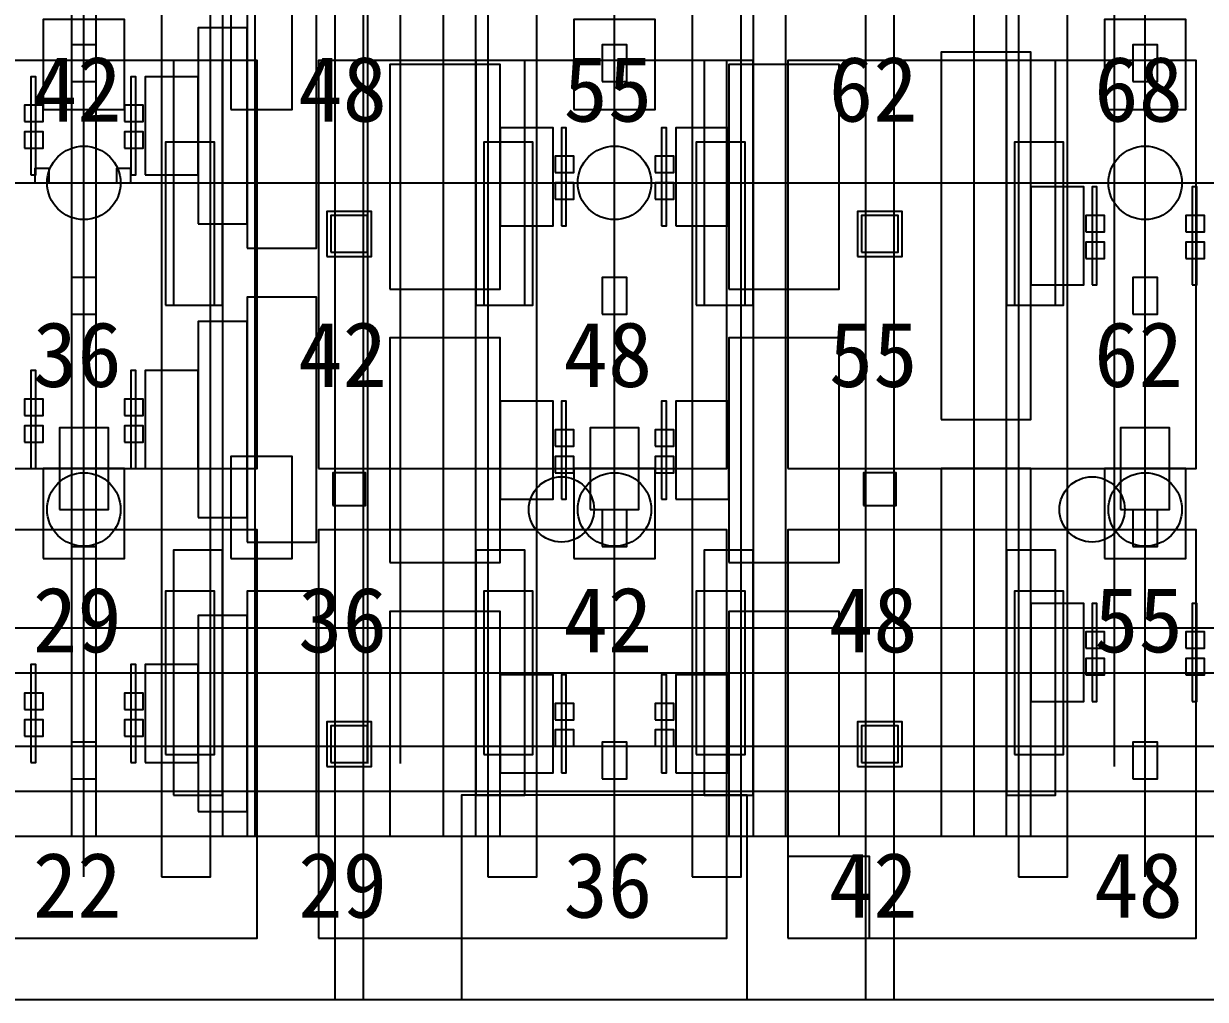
# Model space of a CAD drawing. Header units: metres. Extents: x -1640 to 1560, y -268 to 2338.
# Drawn here: x 110.28 to 139.22, y 1569 to 1592.9 of the extents above; entities that cross this region are included whole.
import ezdxf

# ---------------------------------------------------------------- set-up
doc = ezdxf.new("R2010")
doc.units = ezdxf.units.M
for name, color, linetype in [('1F_CHL', 4, 'Continuous'), ('1F_EHS_GAS_DETECTOR', 6, 'Continuous'), ('1F_PUMP', 2, 'Continuous'), ('1F_SCR', 3, 'Continuous'), ('1F_STRUCT_COLUMN', 8, 'Continuous'), ('1F_ZONE', 3, 'Continuous'), ('2F_CSF_LATERAL_RACK_CONCEPT', 9, 'Continuous'), ('2F_EHS_GAS_DETECTOR', 6, 'Continuous'), ('2F_RFG', 5, 'Continuous'), ('2F_STRUCT_COLUMN', 8, 'Continuous'), ('2F_VMB', 6, 'Continuous'), ('2F_ZONE', 3, 'Continuous'), ('3F_CLEANROOM_OVERHEAD_PIPE_DUCT_CONCEPT', 9, 'Continuous'), ('3F_CMP', 5, 'Continuous'), ('3F_EHS_EGRESS_DIST_M', 2, 'Continuous'), ('3F_EHS_SAFETY_SHOWER_EYEWASH_CONCEPT', 3, 'Continuous'), ('3F_ETCH', 2, 'Continuous'), ('3F_FOUP', 5, 'Continuous'), ('3F_OHT', 9, 'Continuous'), ('3F_OHTV', 1, 'Continuous'), ('3F_STRUCT_COLUMN', 8, 'Continuous'), ('3F_TBAR', 6, 'Continuous'), ('3F_WET', 6, 'Continuous'), ('3F_ZONE', 3, 'Continuous'), ('4F_FFU', 1, 'Continuous'), ('4F_STRUCT_PLENUM_TRUSS_CONCEPT', 9, 'Continuous'), ('4F_ZONE', 3, 'Continuous'), ('5F_CHL', 4, 'Continuous'), ('5F_EHS_GAS_DETECTOR', 6, 'Continuous'), ('5F_PUMP', 2, 'Continuous'), ('5F_SCR', 3, 'Continuous'), ('5F_STRUCT_COLUMN', 8, 'Continuous'), ('5F_ZONE', 3, 'Continuous'), ('6F_CSF_LATERAL_RACK_CONCEPT', 9, 'Continuous'), ('6F_EHS_GAS_DETECTOR', 6, 'Continuous'), ('6F_RFG', 5, 'Continuous'), ('6F_STRUCT_COLUMN', 8, 'Continuous'), ('6F_VMB', 6, 'Continuous'), ('6F_ZONE', 3, 'Continuous'), ('7F_CLEANROOM_OVERHEAD_PIPE_DUCT_CONCEPT', 9, 'Continuous'), ('7F_CMP', 5, 'Continuous'), ('7F_EHS_EGRESS_DIST_M', 2, 'Continuous'), ('7F_EHS_SAFETY_SHOWER_EYEWASH_CONCEPT', 3, 'Continuous'), ('7F_ETCH', 2, 'Continuous'), ('7F_FOUP', 5, 'Continuous'), ('7F_OHT', 9, 'Continuous'), ('7F_OHTV', 1, 'Continuous'), ('7F_STRUCT_COLUMN', 8, 'Continuous'), ('7F_TBAR', 6, 'Continuous'), ('7F_WET', 6, 'Continuous'), ('7F_ZONE', 3, 'Continuous'), ('8F_FFU', 1, 'Continuous'), ('8F_STRUCT_PLENUM_TRUSS_CONCEPT', 9, 'Continuous'), ('8F_ZONE', 3, 'Continuous'), ('EHS_GAS_SUPPLY', 3, 'Continuous'), ('EHS_PROCESS_EXHAUST', 1, 'Continuous'), ('EHS_TREATED_EXHAUST', 30, 'Continuous'), ('RF_RSC', 4, 'Continuous'), ('RF_STACK', 2, 'Continuous'), ('UTIL_ELEC.LV_CONCEPT', 2, 'Continuous'), ('UTIL_GAS.SPEC_CONCEPT', 3, 'Continuous'), ('UTIL_PCW.R_CONCEPT', 1, 'Continuous'), ('UTIL_PCW.S_CONCEPT', 6, 'Continuous'), ('UTIL_UPW.R_CONCEPT', 2, 'Continuous'), ('UTIL_UPW.S_CONCEPT', 1, 'Continuous'), ('UTIL_WW.AA_CONCEPT', 3, 'Continuous'), ('UTIL_WW.F_CONCEPT', 2, 'Continuous'), ('UTIL_WW.ORG_CONCEPT', 4, 'Continuous')]:
    doc.layers.add(name, color=color, linetype=linetype)

msp = doc.modelspace()

# ---------------------------------------------------------------- linework, layer by layer
at = {"layer": '1F_CHL'}
for points in [[(115.35, 1590.8), (116.85, 1590.8), (116.85, 1593.3), (115.35, 1593.3)], [(115.35, 1579.8), (116.85, 1579.8), (116.85, 1582.3), (115.35, 1582.3)]]:
    msp.add_lwpolyline(points, close=True, dxfattribs=at)
at = {"layer": '1F_EHS_GAS_DETECTOR'}
for centre in [(111.75, 1581), (124.75, 1581), (137.75, 1581)]:
    msp.add_circle(centre, 0.9, dxfattribs=at)
at = {"layer": '1F_PUMP'}
for points in [[(113.75, 1586), (114.95, 1586), (114.95, 1590), (113.75, 1590)], [(121.55, 1586), (122.75, 1586), (122.75, 1590), (121.55, 1590)], [(126.75, 1586), (127.95, 1586), (127.95, 1590), (126.75, 1590)], [(134.55, 1586), (135.75, 1586), (135.75, 1590), (134.55, 1590)], [(113.75, 1575), (114.95, 1575), (114.95, 1579), (113.75, 1579)], [(121.55, 1575), (122.75, 1575), (122.75, 1579), (121.55, 1579)], [(126.75, 1575), (127.95, 1575), (127.95, 1579), (126.75, 1579)], [(134.55, 1575), (135.75, 1575), (135.75, 1579), (134.55, 1579)]]:
    msp.add_lwpolyline(points, close=True, dxfattribs=at)
at = {"layer": '1F_SCR'}
for points in [[(110.75, 1590.8), (112.75, 1590.8), (112.75, 1593), (110.75, 1593)], [(123.75, 1590.8), (125.75, 1590.8), (125.75, 1593), (123.75, 1593)], [(136.75, 1590.8), (138.75, 1590.8), (138.75, 1593), (136.75, 1593)], [(110.75, 1579.8), (112.75, 1579.8), (112.75, 1582), (110.75, 1582)], [(123.75, 1579.8), (125.75, 1579.8), (125.75, 1582), (123.75, 1582)], [(136.75, 1579.8), (138.75, 1579.8), (138.75, 1582), (136.75, 1582)]]:
    msp.add_lwpolyline(points, close=True, dxfattribs=at)
at = {"layer": '1F_STRUCT_COLUMN'}
for points in [[(117.7, 1587.2), (118.8, 1587.2), (118.8, 1588.3), (117.7, 1588.3)], [(130.7, 1587.2), (131.8, 1587.2), (131.8, 1588.3), (130.7, 1588.3)], [(117.7, 1574.7), (118.8, 1574.7), (118.8, 1575.8), (117.7, 1575.8)], [(130.7, 1574.7), (131.8, 1574.7), (131.8, 1575.8), (130.7, 1575.8)]]:
    msp.add_lwpolyline(points, close=True, dxfattribs=at)
at = {"layer": '1F_ZONE'}
msp.add_lwpolyline([(-33.5, 1569), (192, 1569), (192, 1723), (-33.5, 1723)], close=True, dxfattribs=at)
at = {"layer": '2F_CSF_LATERAL_RACK_CONCEPT'}
for points in [[(115.15, 1573), (115.95, 1573), (115.95, 1719), (115.15, 1719)], [(120.55, 1573), (121.35, 1573), (121.35, 1719), (120.55, 1719)], [(128.15, 1573), (128.95, 1573), (128.95, 1719), (128.15, 1719)], [(133.55, 1573), (134.35, 1573), (134.35, 1719), (133.55, 1719)]]:
    msp.add_lwpolyline(points, close=True, dxfattribs=at)
at = {"layer": '2F_EHS_GAS_DETECTOR'}
for centre in [(111.75, 1589), (124.75, 1589), (137.75, 1589)]:
    msp.add_circle(centre, 0.9, dxfattribs=at)
at = {"layer": '2F_RFG'}
for points in [[(113.95, 1586), (115.15, 1586), (115.15, 1592), (113.95, 1592)], [(121.35, 1586), (122.55, 1586), (122.55, 1592), (121.35, 1592)], [(126.95, 1586), (128.15, 1586), (128.15, 1592), (126.95, 1592)], [(134.35, 1586), (135.55, 1586), (135.55, 1592), (134.35, 1592)], [(113.95, 1574), (115.15, 1574), (115.15, 1580), (113.95, 1580)], [(121.35, 1574), (122.55, 1574), (122.55, 1580), (121.35, 1580)], [(126.95, 1574), (128.15, 1574), (128.15, 1580), (126.95, 1580)], [(134.35, 1574), (135.55, 1574), (135.55, 1580), (134.35, 1580)]]:
    msp.add_lwpolyline(points, close=True, dxfattribs=at)
at = {"layer": '2F_STRUCT_COLUMN'}
for points in [[(117.8, 1587.3), (118.7, 1587.3), (118.7, 1588.2), (117.8, 1588.2)], [(130.8, 1587.3), (131.7, 1587.3), (131.7, 1588.2), (130.8, 1588.2)], [(117.8, 1574.8), (118.7, 1574.8), (118.7, 1575.7), (117.8, 1575.7)], [(130.8, 1574.8), (131.7, 1574.8), (131.7, 1575.7), (130.8, 1575.7)]]:
    msp.add_lwpolyline(points, close=True, dxfattribs=at)
at = {"layer": '2F_VMB'}
for points in [[(111.15, 1581), (112.35, 1581), (112.35, 1583), (111.15, 1583)], [(124.15, 1581), (125.35, 1581), (125.35, 1583), (124.15, 1583)], [(137.15, 1581), (138.35, 1581), (138.35, 1583), (137.15, 1583)]]:
    msp.add_lwpolyline(points, close=True, dxfattribs=at)
at = {"layer": '2F_ZONE'}
msp.add_lwpolyline([(-33.5, 1569), (192, 1569), (192, 1723), (-33.5, 1723)], close=True, dxfattribs=at)
at = {"layer": '3F_CLEANROOM_OVERHEAD_PIPE_DUCT_CONCEPT'}
for points in [[(113.65, 1572), (114.85, 1572), (114.85, 1720), (113.65, 1720)], [(121.65, 1572), (122.85, 1572), (122.85, 1720), (121.65, 1720)], [(126.65, 1572), (127.85, 1572), (127.85, 1720), (126.65, 1720)], [(134.65, 1572), (135.85, 1572), (135.85, 1720), (134.65, 1720)]]:
    msp.add_lwpolyline(points, close=True, dxfattribs=at)
at = {"layer": '3F_CMP'}
for points in [[(119.25, 1586.4), (121.95, 1586.4), (121.95, 1591.9), (119.25, 1591.9)], [(127.55, 1586.4), (130.25, 1586.4), (130.25, 1591.9), (127.55, 1591.9)], [(121.95, 1587.95), (123.25, 1587.95), (123.25, 1590.35), (121.95, 1590.35)], [(126.25, 1587.95), (127.55, 1587.95), (127.55, 1590.35), (126.25, 1590.35)], [(119.25, 1579.7), (121.95, 1579.7), (121.95, 1585.2), (119.25, 1585.2)], [(127.55, 1579.7), (130.25, 1579.7), (130.25, 1585.2), (127.55, 1585.2)], [(121.95, 1581.25), (123.25, 1581.25), (123.25, 1583.65), (121.95, 1583.65)], [(126.25, 1581.25), (127.55, 1581.25), (127.55, 1583.65), (126.25, 1583.65)], [(119.25, 1573), (121.95, 1573), (121.95, 1578.5), (119.25, 1578.5)], [(127.55, 1573), (130.25, 1573), (130.25, 1578.5), (127.55, 1578.5)], [(121.95, 1574.55), (123.25, 1574.55), (123.25, 1576.95), (121.95, 1576.95)], [(126.25, 1574.55), (127.55, 1574.55), (127.55, 1576.95), (126.25, 1576.95)]]:
    msp.add_lwpolyline(points, close=True, dxfattribs=at)
at = {"layer": '3F_EHS_SAFETY_SHOWER_EYEWASH_CONCEPT'}
for centre in [(123.45, 1581), (136.45, 1581)]:
    msp.add_circle(centre, 0.8, dxfattribs=at)
at = {"layer": '3F_ETCH'}
for points in [[(115.75, 1587.4), (117.45, 1587.4), (117.45, 1593.4), (115.75, 1593.4)], [(114.55, 1588), (115.75, 1588), (115.75, 1592.8), (114.55, 1592.8)], [(113.25, 1589.2), (114.55, 1589.2), (114.55, 1591.6), (113.25, 1591.6)], [(115.75, 1580.2), (117.45, 1580.2), (117.45, 1586.2), (115.75, 1586.2)], [(114.55, 1580.8), (115.75, 1580.8), (115.75, 1585.6), (114.55, 1585.6)], [(113.25, 1582), (114.55, 1582), (114.55, 1584.4), (113.25, 1584.4)], [(115.75, 1573), (117.45, 1573), (117.45, 1579), (115.75, 1579)], [(114.55, 1573.6), (115.75, 1573.6), (115.75, 1578.4), (114.55, 1578.4)], [(113.25, 1574.8), (114.55, 1574.8), (114.55, 1577.2), (113.25, 1577.2)]]:
    msp.add_lwpolyline(points, close=True, dxfattribs=at)
at = {"layer": '3F_FOUP'}
for points in [[(110.3, 1590.5), (110.75, 1590.5), (110.75, 1590.9), (110.3, 1590.9)], [(112.75, 1590.5), (113.2, 1590.5), (113.2, 1590.9), (112.75, 1590.9)], [(110.3, 1589.85), (110.75, 1589.85), (110.75, 1590.25), (110.3, 1590.25)], [(112.75, 1589.85), (113.2, 1589.85), (113.2, 1590.25), (112.75, 1590.25)], [(123.3, 1589.25), (123.75, 1589.25), (123.75, 1589.65), (123.3, 1589.65)], [(125.75, 1589.25), (126.2, 1589.25), (126.2, 1589.65), (125.75, 1589.65)], [(123.3, 1588.6), (123.75, 1588.6), (123.75, 1589), (123.3, 1589)], [(125.75, 1588.6), (126.2, 1588.6), (126.2, 1589), (125.75, 1589)], [(136.3, 1587.8), (136.75, 1587.8), (136.75, 1588.2), (136.3, 1588.2)], [(138.75, 1587.8), (139.2, 1587.8), (139.2, 1588.2), (138.75, 1588.2)], [(136.3, 1587.15), (136.75, 1587.15), (136.75, 1587.55), (136.3, 1587.55)], [(138.75, 1587.15), (139.2, 1587.15), (139.2, 1587.55), (138.75, 1587.55)], [(110.3, 1583.3), (110.75, 1583.3), (110.75, 1583.7), (110.3, 1583.7)], [(112.75, 1583.3), (113.2, 1583.3), (113.2, 1583.7), (112.75, 1583.7)], [(110.3, 1582.65), (110.75, 1582.65), (110.75, 1583.05), (110.3, 1583.05)], [(112.75, 1582.65), (113.2, 1582.65), (113.2, 1583.05), (112.75, 1583.05)], [(123.3, 1582.55), (123.75, 1582.55), (123.75, 1582.95), (123.3, 1582.95)], [(125.75, 1582.55), (126.2, 1582.55), (126.2, 1582.95), (125.75, 1582.95)], [(123.3, 1581.9), (123.75, 1581.9), (123.75, 1582.3), (123.3, 1582.3)], [(125.75, 1581.9), (126.2, 1581.9), (126.2, 1582.3), (125.75, 1582.3)], [(136.3, 1577.6), (136.75, 1577.6), (136.75, 1578), (136.3, 1578)], [(138.75, 1577.6), (139.2, 1577.6), (139.2, 1578), (138.75, 1578)], [(136.3, 1576.95), (136.75, 1576.95), (136.75, 1577.35), (136.3, 1577.35)], [(138.75, 1576.95), (139.2, 1576.95), (139.2, 1577.35), (138.75, 1577.35)], [(110.3, 1576.1), (110.75, 1576.1), (110.75, 1576.5), (110.3, 1576.5)], [(112.75, 1576.1), (113.2, 1576.1), (113.2, 1576.5), (112.75, 1576.5)], [(123.3, 1575.85), (123.75, 1575.85), (123.75, 1576.25), (123.3, 1576.25)], [(125.75, 1575.85), (126.2, 1575.85), (126.2, 1576.25), (125.75, 1576.25)], [(110.3, 1575.45), (110.75, 1575.45), (110.75, 1575.85), (110.3, 1575.85)], [(112.75, 1575.45), (113.2, 1575.45), (113.2, 1575.85), (112.75, 1575.85)], [(123.3, 1575.2), (123.75, 1575.2), (123.75, 1575.6), (123.3, 1575.6)], [(125.75, 1575.2), (126.2, 1575.2), (126.2, 1575.6), (125.75, 1575.6)]]:
    msp.add_lwpolyline(points, close=True, dxfattribs=at)
at = {"layer": '3F_OHT'}
for p, q in [((111.75, 1572), (111.75, 1642)), ((124.75, 1572), (124.75, 1642)), ((137.75, 1572), (137.75, 1642))]:
    msp.add_line(p, q, dxfattribs=at)
at = {"layer": '3F_OHTV'}
for points in [[(111.45, 1591.48), (112.05, 1591.48), (112.05, 1592.38), (111.45, 1592.38)], [(124.45, 1591.48), (125.05, 1591.48), (125.05, 1592.38), (124.45, 1592.38)], [(137.45, 1591.48), (138.05, 1591.48), (138.05, 1592.38), (137.45, 1592.38)], [(111.45, 1585.78), (112.05, 1585.78), (112.05, 1586.68), (111.45, 1586.68)], [(124.45, 1585.78), (125.05, 1585.78), (125.05, 1586.68), (124.45, 1586.68)], [(137.45, 1585.78), (138.05, 1585.78), (138.05, 1586.68), (137.45, 1586.68)], [(111.45, 1580.09), (112.05, 1580.09), (112.05, 1580.99), (111.45, 1580.99)], [(124.45, 1580.09), (125.05, 1580.09), (125.05, 1580.99), (124.45, 1580.99)], [(137.45, 1580.09), (138.05, 1580.09), (138.05, 1580.99), (137.45, 1580.99)], [(111.45, 1574.4), (112.05, 1574.4), (112.05, 1575.3), (111.45, 1575.3)], [(124.45, 1574.4), (125.05, 1574.4), (125.05, 1575.3), (124.45, 1575.3)], [(137.45, 1574.4), (138.05, 1574.4), (138.05, 1575.3), (137.45, 1575.3)]]:
    msp.add_lwpolyline(points, close=True, dxfattribs=at)
at = {"layer": '3F_STRUCT_COLUMN'}
for points in [[(117.85, 1581.1), (118.65, 1581.1), (118.65, 1581.9), (117.85, 1581.9)], [(130.85, 1581.1), (131.65, 1581.1), (131.65, 1581.9), (130.85, 1581.9)]]:
    msp.add_lwpolyline(points, close=True, dxfattribs=at)
at = {"layer": '3F_TBAR'}
for points in [[(110.45, 1589.2), (110.57, 1589.2), (110.57, 1591.6), (110.45, 1591.6)], [(112.9, 1589.2), (113.02, 1589.2), (113.02, 1591.6), (112.9, 1591.6)], [(123.45, 1587.95), (123.57, 1587.95), (123.57, 1590.35), (123.45, 1590.35)], [(125.9, 1587.95), (126.02, 1587.95), (126.02, 1590.35), (125.9, 1590.35)], [(136.45, 1586.5), (136.57, 1586.5), (136.57, 1588.9), (136.45, 1588.9)], [(138.9, 1586.5), (139.02, 1586.5), (139.02, 1588.9), (138.9, 1588.9)], [(110.45, 1582), (110.57, 1582), (110.57, 1584.4), (110.45, 1584.4)], [(112.9, 1582), (113.02, 1582), (113.02, 1584.4), (112.9, 1584.4)], [(123.45, 1581.25), (123.57, 1581.25), (123.57, 1583.65), (123.45, 1583.65)], [(125.9, 1581.25), (126.02, 1581.25), (126.02, 1583.65), (125.9, 1583.65)], [(136.45, 1576.3), (136.57, 1576.3), (136.57, 1578.7), (136.45, 1578.7)], [(138.9, 1576.3), (139.02, 1576.3), (139.02, 1578.7), (138.9, 1578.7)], [(110.45, 1574.8), (110.57, 1574.8), (110.57, 1577.2), (110.45, 1577.2)], [(112.9, 1574.8), (113.02, 1574.8), (113.02, 1577.2), (112.9, 1577.2)], [(123.45, 1574.55), (123.57, 1574.55), (123.57, 1576.95), (123.45, 1576.95)], [(125.9, 1574.55), (126.02, 1574.55), (126.02, 1576.95), (125.9, 1576.95)]]:
    msp.add_lwpolyline(points, close=True, dxfattribs=at)
at = {"layer": '3F_WET'}
for points in [[(132.75, 1583.2), (134.95, 1583.2), (134.95, 1592.2), (132.75, 1592.2)], [(134.95, 1586.5), (136.25, 1586.5), (136.25, 1588.9), (134.95, 1588.9)], [(132.75, 1573), (134.95, 1573), (134.95, 1582), (132.75, 1582)], [(134.95, 1576.3), (136.25, 1576.3), (136.25, 1578.7), (134.95, 1578.7)]]:
    msp.add_lwpolyline(points, close=True, dxfattribs=at)
at = {"layer": '3F_ZONE'}
msp.add_lwpolyline([(-33.5, 1569), (192, 1569), (192, 1723), (-33.5, 1723)], close=True, dxfattribs=at)
at = {"layer": '4F_FFU'}
for points in [[(106, 1582), (116, 1582), (116, 1592), (106, 1592)], [(117.5, 1582), (127.5, 1582), (127.5, 1592), (117.5, 1592)], [(129, 1582), (139, 1582), (139, 1592), (129, 1592)], [(106, 1570.5), (116, 1570.5), (116, 1580.5), (106, 1580.5)], [(117.5, 1570.5), (127.5, 1570.5), (127.5, 1580.5), (117.5, 1580.5)], [(129, 1570.5), (139, 1570.5), (139, 1580.5), (129, 1580.5)]]:
    msp.add_lwpolyline(points, close=True, dxfattribs=at)
at = {"layer": '4F_STRUCT_PLENUM_TRUSS_CONCEPT'}
for points in [[(117.9, 1569), (118.6, 1569), (118.6, 1723), (117.9, 1723)], [(130.9, 1569), (131.6, 1569), (131.6, 1723), (130.9, 1723)]]:
    msp.add_lwpolyline(points, close=True, dxfattribs=at)
at = {"layer": '4F_ZONE'}
msp.add_lwpolyline([(-33.5, 1569), (192, 1569), (192, 1723), (-33.5, 1723)], close=True, dxfattribs=at)
at = {"layer": '5F_CHL'}
for points in [[(115.35, 1590.8), (116.85, 1590.8), (116.85, 1593.3), (115.35, 1593.3)], [(115.35, 1579.8), (116.85, 1579.8), (116.85, 1582.3), (115.35, 1582.3)]]:
    msp.add_lwpolyline(points, close=True, dxfattribs=at)
at = {"layer": '5F_EHS_GAS_DETECTOR'}
for centre in [(111.75, 1581), (124.75, 1581), (137.75, 1581)]:
    msp.add_circle(centre, 0.9, dxfattribs=at)
at = {"layer": '5F_PUMP'}
for points in [[(113.75, 1586), (114.95, 1586), (114.95, 1590), (113.75, 1590)], [(121.55, 1586), (122.75, 1586), (122.75, 1590), (121.55, 1590)], [(126.75, 1586), (127.95, 1586), (127.95, 1590), (126.75, 1590)], [(134.55, 1586), (135.75, 1586), (135.75, 1590), (134.55, 1590)], [(113.75, 1575), (114.95, 1575), (114.95, 1579), (113.75, 1579)], [(121.55, 1575), (122.75, 1575), (122.75, 1579), (121.55, 1579)], [(126.75, 1575), (127.95, 1575), (127.95, 1579), (126.75, 1579)], [(134.55, 1575), (135.75, 1575), (135.75, 1579), (134.55, 1579)]]:
    msp.add_lwpolyline(points, close=True, dxfattribs=at)
at = {"layer": '5F_SCR'}
for points in [[(110.75, 1590.8), (112.75, 1590.8), (112.75, 1593), (110.75, 1593)], [(123.75, 1590.8), (125.75, 1590.8), (125.75, 1593), (123.75, 1593)], [(136.75, 1590.8), (138.75, 1590.8), (138.75, 1593), (136.75, 1593)], [(110.75, 1579.8), (112.75, 1579.8), (112.75, 1582), (110.75, 1582)], [(123.75, 1579.8), (125.75, 1579.8), (125.75, 1582), (123.75, 1582)], [(136.75, 1579.8), (138.75, 1579.8), (138.75, 1582), (136.75, 1582)]]:
    msp.add_lwpolyline(points, close=True, dxfattribs=at)
at = {"layer": '5F_STRUCT_COLUMN'}
for points in [[(117.7, 1587.2), (118.8, 1587.2), (118.8, 1588.3), (117.7, 1588.3)], [(130.7, 1587.2), (131.8, 1587.2), (131.8, 1588.3), (130.7, 1588.3)], [(117.7, 1574.7), (118.8, 1574.7), (118.8, 1575.8), (117.7, 1575.8)], [(130.7, 1574.7), (131.8, 1574.7), (131.8, 1575.8), (130.7, 1575.8)]]:
    msp.add_lwpolyline(points, close=True, dxfattribs=at)
at = {"layer": '5F_ZONE'}
msp.add_lwpolyline([(-33.5, 1569), (192, 1569), (192, 1723), (-33.5, 1723)], close=True, dxfattribs=at)
at = {"layer": '6F_CSF_LATERAL_RACK_CONCEPT'}
for points in [[(115.15, 1573), (115.95, 1573), (115.95, 1719), (115.15, 1719)], [(120.55, 1573), (121.35, 1573), (121.35, 1719), (120.55, 1719)], [(128.15, 1573), (128.95, 1573), (128.95, 1719), (128.15, 1719)], [(133.55, 1573), (134.35, 1573), (134.35, 1719), (133.55, 1719)]]:
    msp.add_lwpolyline(points, close=True, dxfattribs=at)
at = {"layer": '6F_EHS_GAS_DETECTOR'}
for centre in [(111.75, 1589), (124.75, 1589), (137.75, 1589)]:
    msp.add_circle(centre, 0.9, dxfattribs=at)
at = {"layer": '6F_RFG'}
for points in [[(113.95, 1586), (115.15, 1586), (115.15, 1592), (113.95, 1592)], [(121.35, 1586), (122.55, 1586), (122.55, 1592), (121.35, 1592)], [(126.95, 1586), (128.15, 1586), (128.15, 1592), (126.95, 1592)], [(134.35, 1586), (135.55, 1586), (135.55, 1592), (134.35, 1592)], [(113.95, 1574), (115.15, 1574), (115.15, 1580), (113.95, 1580)], [(121.35, 1574), (122.55, 1574), (122.55, 1580), (121.35, 1580)], [(126.95, 1574), (128.15, 1574), (128.15, 1580), (126.95, 1580)], [(134.35, 1574), (135.55, 1574), (135.55, 1580), (134.35, 1580)]]:
    msp.add_lwpolyline(points, close=True, dxfattribs=at)
at = {"layer": '6F_STRUCT_COLUMN'}
for points in [[(117.8, 1587.3), (118.7, 1587.3), (118.7, 1588.2), (117.8, 1588.2)], [(130.8, 1587.3), (131.7, 1587.3), (131.7, 1588.2), (130.8, 1588.2)], [(117.8, 1574.8), (118.7, 1574.8), (118.7, 1575.7), (117.8, 1575.7)], [(130.8, 1574.8), (131.7, 1574.8), (131.7, 1575.7), (130.8, 1575.7)]]:
    msp.add_lwpolyline(points, close=True, dxfattribs=at)
at = {"layer": '6F_VMB'}
for points in [[(111.15, 1581), (112.35, 1581), (112.35, 1583), (111.15, 1583)], [(124.15, 1581), (125.35, 1581), (125.35, 1583), (124.15, 1583)], [(137.15, 1581), (138.35, 1581), (138.35, 1583), (137.15, 1583)]]:
    msp.add_lwpolyline(points, close=True, dxfattribs=at)
at = {"layer": '6F_ZONE'}
msp.add_lwpolyline([(-33.5, 1569), (192, 1569), (192, 1723), (-33.5, 1723)], close=True, dxfattribs=at)
at = {"layer": '7F_CLEANROOM_OVERHEAD_PIPE_DUCT_CONCEPT'}
for points in [[(113.65, 1572), (114.85, 1572), (114.85, 1720), (113.65, 1720)], [(121.65, 1572), (122.85, 1572), (122.85, 1720), (121.65, 1720)], [(126.65, 1572), (127.85, 1572), (127.85, 1720), (126.65, 1720)], [(134.65, 1572), (135.85, 1572), (135.85, 1720), (134.65, 1720)]]:
    msp.add_lwpolyline(points, close=True, dxfattribs=at)
at = {"layer": '7F_CMP'}
for points in [[(119.25, 1586.4), (121.95, 1586.4), (121.95, 1591.9), (119.25, 1591.9)], [(127.55, 1586.4), (130.25, 1586.4), (130.25, 1591.9), (127.55, 1591.9)], [(121.95, 1587.95), (123.25, 1587.95), (123.25, 1590.35), (121.95, 1590.35)], [(126.25, 1587.95), (127.55, 1587.95), (127.55, 1590.35), (126.25, 1590.35)], [(119.25, 1579.7), (121.95, 1579.7), (121.95, 1585.2), (119.25, 1585.2)], [(127.55, 1579.7), (130.25, 1579.7), (130.25, 1585.2), (127.55, 1585.2)], [(121.95, 1581.25), (123.25, 1581.25), (123.25, 1583.65), (121.95, 1583.65)], [(126.25, 1581.25), (127.55, 1581.25), (127.55, 1583.65), (126.25, 1583.65)], [(119.25, 1573), (121.95, 1573), (121.95, 1578.5), (119.25, 1578.5)], [(127.55, 1573), (130.25, 1573), (130.25, 1578.5), (127.55, 1578.5)], [(121.95, 1574.55), (123.25, 1574.55), (123.25, 1576.95), (121.95, 1576.95)], [(126.25, 1574.55), (127.55, 1574.55), (127.55, 1576.95), (126.25, 1576.95)]]:
    msp.add_lwpolyline(points, close=True, dxfattribs=at)
at = {"layer": '7F_EHS_SAFETY_SHOWER_EYEWASH_CONCEPT'}
for centre in [(123.45, 1581), (136.45, 1581)]:
    msp.add_circle(centre, 0.8, dxfattribs=at)
at = {"layer": '7F_ETCH'}
for points in [[(115.75, 1587.4), (117.45, 1587.4), (117.45, 1593.4), (115.75, 1593.4)], [(114.55, 1588), (115.75, 1588), (115.75, 1592.8), (114.55, 1592.8)], [(113.25, 1589.2), (114.55, 1589.2), (114.55, 1591.6), (113.25, 1591.6)], [(115.75, 1580.2), (117.45, 1580.2), (117.45, 1586.2), (115.75, 1586.2)], [(114.55, 1580.8), (115.75, 1580.8), (115.75, 1585.6), (114.55, 1585.6)], [(113.25, 1582), (114.55, 1582), (114.55, 1584.4), (113.25, 1584.4)], [(115.75, 1573), (117.45, 1573), (117.45, 1579), (115.75, 1579)], [(114.55, 1573.6), (115.75, 1573.6), (115.75, 1578.4), (114.55, 1578.4)], [(113.25, 1574.8), (114.55, 1574.8), (114.55, 1577.2), (113.25, 1577.2)]]:
    msp.add_lwpolyline(points, close=True, dxfattribs=at)
at = {"layer": '7F_FOUP'}
for points in [[(110.3, 1590.5), (110.75, 1590.5), (110.75, 1590.9), (110.3, 1590.9)], [(112.75, 1590.5), (113.2, 1590.5), (113.2, 1590.9), (112.75, 1590.9)], [(110.3, 1589.85), (110.75, 1589.85), (110.75, 1590.25), (110.3, 1590.25)], [(112.75, 1589.85), (113.2, 1589.85), (113.2, 1590.25), (112.75, 1590.25)], [(123.3, 1589.25), (123.75, 1589.25), (123.75, 1589.65), (123.3, 1589.65)], [(125.75, 1589.25), (126.2, 1589.25), (126.2, 1589.65), (125.75, 1589.65)], [(123.3, 1588.6), (123.75, 1588.6), (123.75, 1589), (123.3, 1589)], [(125.75, 1588.6), (126.2, 1588.6), (126.2, 1589), (125.75, 1589)], [(136.3, 1587.8), (136.75, 1587.8), (136.75, 1588.2), (136.3, 1588.2)], [(138.75, 1587.8), (139.2, 1587.8), (139.2, 1588.2), (138.75, 1588.2)], [(136.3, 1587.15), (136.75, 1587.15), (136.75, 1587.55), (136.3, 1587.55)], [(138.75, 1587.15), (139.2, 1587.15), (139.2, 1587.55), (138.75, 1587.55)], [(110.3, 1583.3), (110.75, 1583.3), (110.75, 1583.7), (110.3, 1583.7)], [(112.75, 1583.3), (113.2, 1583.3), (113.2, 1583.7), (112.75, 1583.7)], [(110.3, 1582.65), (110.75, 1582.65), (110.75, 1583.05), (110.3, 1583.05)], [(112.75, 1582.65), (113.2, 1582.65), (113.2, 1583.05), (112.75, 1583.05)], [(123.3, 1582.55), (123.75, 1582.55), (123.75, 1582.95), (123.3, 1582.95)], [(125.75, 1582.55), (126.2, 1582.55), (126.2, 1582.95), (125.75, 1582.95)], [(123.3, 1581.9), (123.75, 1581.9), (123.75, 1582.3), (123.3, 1582.3)], [(125.75, 1581.9), (126.2, 1581.9), (126.2, 1582.3), (125.75, 1582.3)], [(136.3, 1577.6), (136.75, 1577.6), (136.75, 1578), (136.3, 1578)], [(138.75, 1577.6), (139.2, 1577.6), (139.2, 1578), (138.75, 1578)], [(136.3, 1576.95), (136.75, 1576.95), (136.75, 1577.35), (136.3, 1577.35)], [(138.75, 1576.95), (139.2, 1576.95), (139.2, 1577.35), (138.75, 1577.35)], [(110.3, 1576.1), (110.75, 1576.1), (110.75, 1576.5), (110.3, 1576.5)], [(112.75, 1576.1), (113.2, 1576.1), (113.2, 1576.5), (112.75, 1576.5)], [(123.3, 1575.85), (123.75, 1575.85), (123.75, 1576.25), (123.3, 1576.25)], [(125.75, 1575.85), (126.2, 1575.85), (126.2, 1576.25), (125.75, 1576.25)], [(110.3, 1575.45), (110.75, 1575.45), (110.75, 1575.85), (110.3, 1575.85)], [(112.75, 1575.45), (113.2, 1575.45), (113.2, 1575.85), (112.75, 1575.85)], [(123.3, 1575.2), (123.75, 1575.2), (123.75, 1575.6), (123.3, 1575.6)], [(125.75, 1575.2), (126.2, 1575.2), (126.2, 1575.6), (125.75, 1575.6)]]:
    msp.add_lwpolyline(points, close=True, dxfattribs=at)
at = {"layer": '7F_OHT'}
for p, q in [((111.75, 1572), (111.75, 1642)), ((124.75, 1572), (124.75, 1642)), ((137.75, 1572), (137.75, 1642))]:
    msp.add_line(p, q, dxfattribs=at)
at = {"layer": '7F_OHTV'}
for points in [[(111.45, 1591.48), (112.05, 1591.48), (112.05, 1592.38), (111.45, 1592.38)], [(124.45, 1591.48), (125.05, 1591.48), (125.05, 1592.38), (124.45, 1592.38)], [(137.45, 1591.48), (138.05, 1591.48), (138.05, 1592.38), (137.45, 1592.38)], [(111.45, 1585.78), (112.05, 1585.78), (112.05, 1586.68), (111.45, 1586.68)], [(124.45, 1585.78), (125.05, 1585.78), (125.05, 1586.68), (124.45, 1586.68)], [(137.45, 1585.78), (138.05, 1585.78), (138.05, 1586.68), (137.45, 1586.68)], [(111.45, 1580.09), (112.05, 1580.09), (112.05, 1580.99), (111.45, 1580.99)], [(124.45, 1580.09), (125.05, 1580.09), (125.05, 1580.99), (124.45, 1580.99)], [(137.45, 1580.09), (138.05, 1580.09), (138.05, 1580.99), (137.45, 1580.99)], [(111.45, 1574.4), (112.05, 1574.4), (112.05, 1575.3), (111.45, 1575.3)], [(124.45, 1574.4), (125.05, 1574.4), (125.05, 1575.3), (124.45, 1575.3)], [(137.45, 1574.4), (138.05, 1574.4), (138.05, 1575.3), (137.45, 1575.3)]]:
    msp.add_lwpolyline(points, close=True, dxfattribs=at)
at = {"layer": '7F_STRUCT_COLUMN'}
for points in [[(117.85, 1581.1), (118.65, 1581.1), (118.65, 1581.9), (117.85, 1581.9)], [(130.85, 1581.1), (131.65, 1581.1), (131.65, 1581.9), (130.85, 1581.9)]]:
    msp.add_lwpolyline(points, close=True, dxfattribs=at)
at = {"layer": '7F_TBAR'}
for points in [[(110.45, 1589.2), (110.57, 1589.2), (110.57, 1591.6), (110.45, 1591.6)], [(112.9, 1589.2), (113.02, 1589.2), (113.02, 1591.6), (112.9, 1591.6)], [(123.45, 1587.95), (123.57, 1587.95), (123.57, 1590.35), (123.45, 1590.35)], [(125.9, 1587.95), (126.02, 1587.95), (126.02, 1590.35), (125.9, 1590.35)], [(136.45, 1586.5), (136.57, 1586.5), (136.57, 1588.9), (136.45, 1588.9)], [(138.9, 1586.5), (139.02, 1586.5), (139.02, 1588.9), (138.9, 1588.9)], [(110.45, 1582), (110.57, 1582), (110.57, 1584.4), (110.45, 1584.4)], [(112.9, 1582), (113.02, 1582), (113.02, 1584.4), (112.9, 1584.4)], [(123.45, 1581.25), (123.57, 1581.25), (123.57, 1583.65), (123.45, 1583.65)], [(125.9, 1581.25), (126.02, 1581.25), (126.02, 1583.65), (125.9, 1583.65)], [(136.45, 1576.3), (136.57, 1576.3), (136.57, 1578.7), (136.45, 1578.7)], [(138.9, 1576.3), (139.02, 1576.3), (139.02, 1578.7), (138.9, 1578.7)], [(110.45, 1574.8), (110.57, 1574.8), (110.57, 1577.2), (110.45, 1577.2)], [(112.9, 1574.8), (113.02, 1574.8), (113.02, 1577.2), (112.9, 1577.2)], [(123.45, 1574.55), (123.57, 1574.55), (123.57, 1576.95), (123.45, 1576.95)], [(125.9, 1574.55), (126.02, 1574.55), (126.02, 1576.95), (125.9, 1576.95)]]:
    msp.add_lwpolyline(points, close=True, dxfattribs=at)
at = {"layer": '7F_WET'}
for points in [[(132.75, 1583.2), (134.95, 1583.2), (134.95, 1592.2), (132.75, 1592.2)], [(134.95, 1586.5), (136.25, 1586.5), (136.25, 1588.9), (134.95, 1588.9)], [(132.75, 1573), (134.95, 1573), (134.95, 1582), (132.75, 1582)], [(134.95, 1576.3), (136.25, 1576.3), (136.25, 1578.7), (134.95, 1578.7)]]:
    msp.add_lwpolyline(points, close=True, dxfattribs=at)
at = {"layer": '7F_ZONE'}
msp.add_lwpolyline([(-33.5, 1569), (192, 1569), (192, 1723), (-33.5, 1723)], close=True, dxfattribs=at)
at = {"layer": '8F_FFU'}
for points in [[(106, 1582), (116, 1582), (116, 1592), (106, 1592)], [(117.5, 1582), (127.5, 1582), (127.5, 1592), (117.5, 1592)], [(129, 1582), (139, 1582), (139, 1592), (129, 1592)], [(106, 1570.5), (116, 1570.5), (116, 1580.5), (106, 1580.5)], [(117.5, 1570.5), (127.5, 1570.5), (127.5, 1580.5), (117.5, 1580.5)], [(129, 1570.5), (139, 1570.5), (139, 1580.5), (129, 1580.5)]]:
    msp.add_lwpolyline(points, close=True, dxfattribs=at)
at = {"layer": '8F_STRUCT_PLENUM_TRUSS_CONCEPT'}
for points in [[(117.9, 1569), (118.6, 1569), (118.6, 1723), (117.9, 1723)], [(130.9, 1569), (131.6, 1569), (131.6, 1723), (130.9, 1723)]]:
    msp.add_lwpolyline(points, close=True, dxfattribs=at)
at = {"layer": '8F_ZONE'}
msp.add_lwpolyline([(-33.5, 1569), (192, 1569), (192, 1723), (-33.5, 1723)], close=True, dxfattribs=at)
at = {"layer": 'EHS_GAS_SUPPLY'}
msp.add_lwpolyline([(112.55, 1589), (112.9, 1589), (112.9, 1589.35), (112.55, 1589.35)], close=True, dxfattribs=at)
msp.add_lwpolyline([(112.55, 1589), (112.9, 1589), (112.9, 1589.35), (112.55, 1589.35)], close=True, dxfattribs=at)
at = {"layer": 'EHS_PROCESS_EXHAUST'}
msp.add_lwpolyline([(110.55, 1589), (110.9, 1589), (110.9, 1589.35), (110.55, 1589.35)], close=True, dxfattribs=at)
msp.add_lwpolyline([(110.55, 1589), (110.9, 1589), (110.9, 1589.35), (110.55, 1589.35)], close=True, dxfattribs=at)
at = {"layer": 'EHS_TREATED_EXHAUST'}
msp.add_lwpolyline([(111.45, 1573), (112.05, 1573), (112.05, 1731), (111.45, 1731)], close=True, dxfattribs=at)
msp.add_lwpolyline([(111.45, 1573), (112.05, 1573), (112.05, 1731), (111.45, 1731)], close=True, dxfattribs=at)
at = {"layer": 'RF_RSC'}
msp.add_lwpolyline([(121, 1569), (128, 1569), (128, 1574), (121, 1574)], close=True, dxfattribs=at)
at = {"layer": 'RF_STACK'}
msp.add_lwpolyline([(129, 1570.5), (131, 1570.5), (131, 1572.5), (129, 1572.5)], close=True, dxfattribs=at)
at = {"layer": 'UTIL_ELEC.LV_CONCEPT'}
msp.add_line((137, 1574.7), (137, 1731.3), dxfattribs=at)
msp.add_line((137, 1574.7), (137, 1731.3), dxfattribs=at)
at = {"layer": 'UTIL_GAS.SPEC_CONCEPT'}
msp.add_line((-277.3, 1589), (188.3, 1589), dxfattribs=at)
msp.add_line((-277.3, 1589), (188.3, 1589), dxfattribs=at)
at = {"layer": 'UTIL_PCW.R_CONCEPT'}
msp.add_line((119.505, 1574.78), (119.505, 1717.23), dxfattribs=at)
msp.add_line((119.505, 1574.78), (119.505, 1717.23), dxfattribs=at)
at = {"layer": 'UTIL_PCW.S_CONCEPT'}
msp.add_line((118.705, 1574.78), (118.705, 1717.23), dxfattribs=at)
msp.add_line((118.705, 1574.78), (118.705, 1717.23), dxfattribs=at)
at = {"layer": 'UTIL_UPW.R_CONCEPT'}
msp.add_line((-279.3, 1578.1), (188.3, 1578.1), dxfattribs=at)
msp.add_line((-279.3, 1578.1), (188.3, 1578.1), dxfattribs=at)
at = {"layer": 'UTIL_UPW.S_CONCEPT'}
msp.add_line((-279.3, 1577), (188.3, 1577), dxfattribs=at)
msp.add_line((-279.3, 1577), (188.3, 1577), dxfattribs=at)
at = {"layer": 'UTIL_WW.AA_CONCEPT'}
msp.add_line((-279.3, 1574.1), (188.3, 1574.1), dxfattribs=at)
at = {"layer": 'UTIL_WW.F_CONCEPT'}
msp.add_line((-279.3, 1573), (188.3, 1573), dxfattribs=at)
at = {"layer": 'UTIL_WW.ORG_CONCEPT'}
msp.add_line((-279.3, 1575.2), (188.3, 1575.2), dxfattribs=at)

# ---------------------------------------------------------------- texts
at = {"layer": '3F_EHS_EGRESS_DIST_M'}
for s, p in [('42', (110.5, 1590.5)), ('48', (117, 1590.5)), ('55', (123.5, 1590.5)), ('62', (130, 1590.5)), ('68', (136.5, 1590.5)), ('36', (110.5, 1584)), ('42', (117, 1584)), ('48', (123.5, 1584)), ('55', (130, 1584)), ('62', (136.5, 1584)), ('29', (110.5, 1577.5)), ('36', (117, 1577.5)), ('42', (123.5, 1577.5)), ('48', (130, 1577.5)), ('55', (136.5, 1577.5)), ('22', (110.5, 1571)), ('29', (117, 1571)), ('36', (123.5, 1571)), ('42', (130, 1571)), ('48', (136.5, 1571))]:
    msp.add_text(s, height=1.6, dxfattribs=at).set_placement(p)
at = {"layer": '7F_EHS_EGRESS_DIST_M'}
for s, p in [('42', (110.5, 1590.5)), ('48', (117, 1590.5)), ('55', (123.5, 1590.5)), ('62', (130, 1590.5)), ('68', (136.5, 1590.5)), ('36', (110.5, 1584)), ('42', (117, 1584)), ('48', (123.5, 1584)), ('55', (130, 1584)), ('62', (136.5, 1584)), ('29', (110.5, 1577.5)), ('36', (117, 1577.5)), ('42', (123.5, 1577.5)), ('48', (130, 1577.5)), ('55', (136.5, 1577.5)), ('22', (110.5, 1571)), ('29', (117, 1571)), ('36', (123.5, 1571)), ('42', (130, 1571)), ('48', (136.5, 1571))]:
    msp.add_text(s, height=1.6, dxfattribs=at).set_placement(p)

doc.saveas('drawing.dxf')
